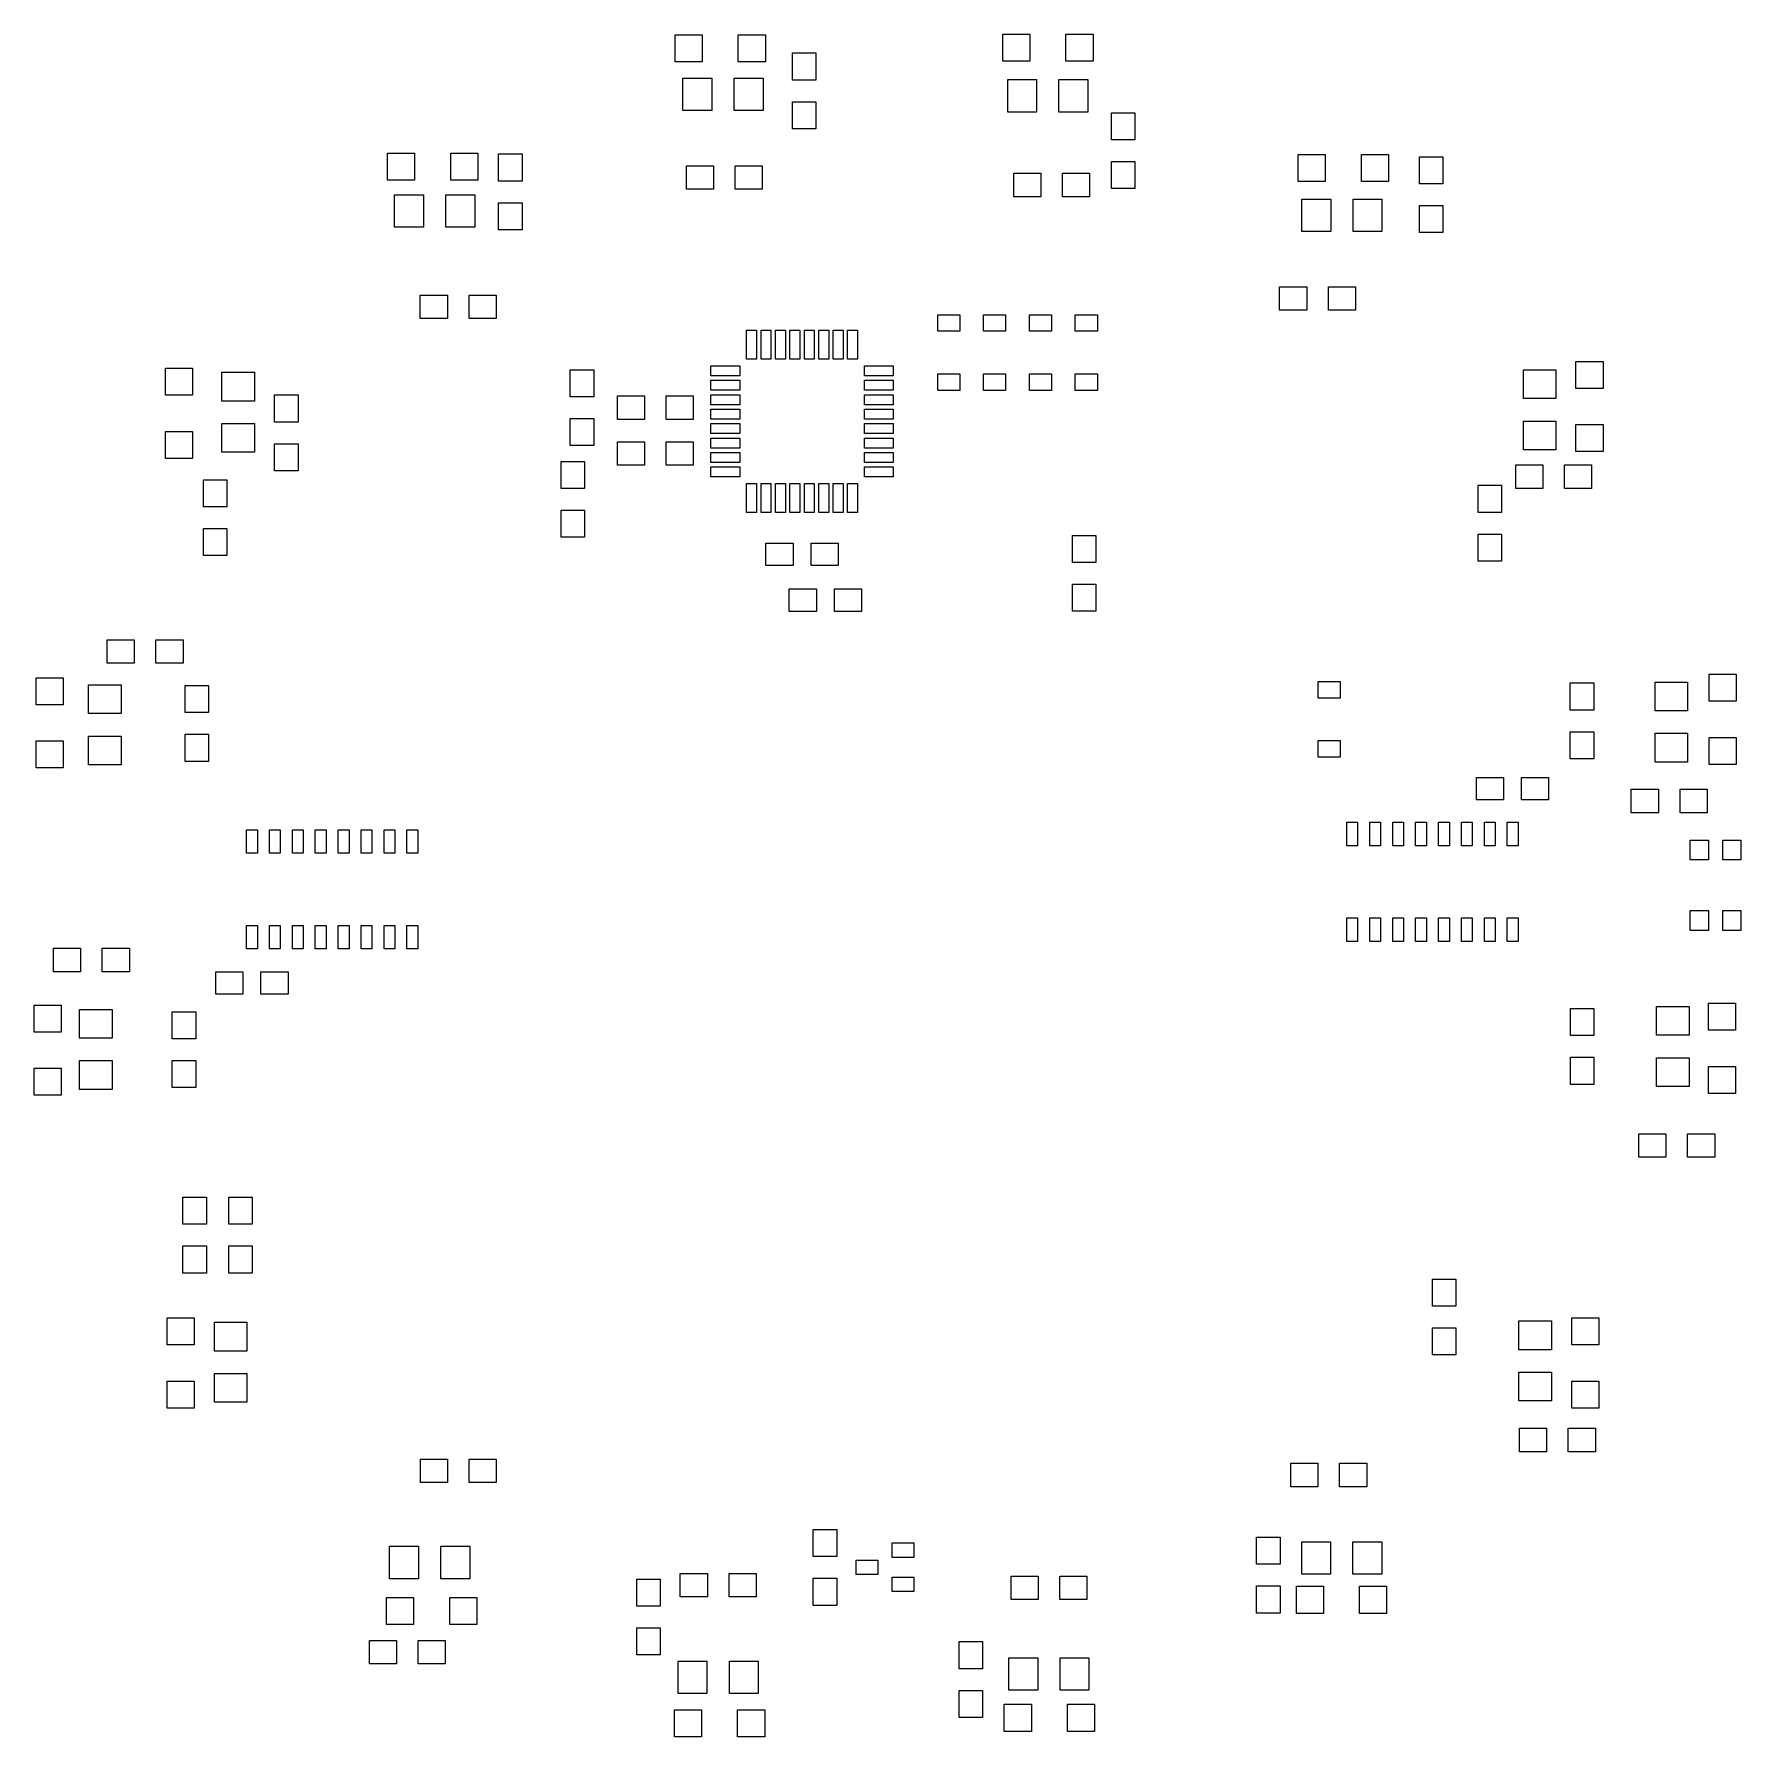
# Model space of a CAD drawing. Extents: x 109.9 to 204.4, y -140.2 to -45.9.
import ezdxf

# ---------------------------------------------------------------- set-up
doc = ezdxf.new("R2010")
doc.units = 0
doc.header["$MEASUREMENT"] = 0
doc.layers.add('BLACK', color=7, linetype='CONTINUOUS')

msp = doc.modelspace()

# ---------------------------------------------------------------- linework, layer by layer
at = {"layer": 'BLACK', "linetype": 'CONTINUOUS'}
for p, q in [((145.366, -47.3844), (145.366, -45.8844)), ((145.366, -45.8844), (146.866, -45.8844)), ((146.866, -45.8844), (146.866, -47.3844)), ((148.866, -47.3844), (148.866, -45.8844)), ((148.866, -45.8844), (150.366, -45.8844)), ((150.366, -45.8844), (150.366, -47.3844)), ((163.519, -47.3539), (163.519, -45.8539)), ((163.519, -45.8539), (165.019, -45.8539)), ((165.019, -45.8539), (165.019, -47.3539)), ((167.019, -47.3539), (167.019, -45.8539)), ((167.019, -45.8539), (168.519, -45.8539)), ((168.519, -45.8539), (168.519, -47.3539)), ((151.864, -48.3966), (151.864, -46.8966)), ((151.864, -46.8966), (153.164, -46.8966)), ((153.164, -46.8966), (153.164, -48.3966)), ((146.866, -47.3844), (145.366, -47.3844)), ((150.366, -47.3844), (148.866, -47.3844)), ((165.019, -47.3539), (163.519, -47.3539)), ((168.519, -47.3539), (167.019, -47.3539)), ((145.8, -50.0875), (145.8, -48.2867)), ((145.8, -48.2867), (147.397, -48.2867)), ((147.397, -48.2867), (147.397, -50.0875)), ((148.64, -50.0875), (148.64, -48.2867)), ((148.64, -48.2867), (150.237, -48.2867)), ((150.237, -48.2867), (150.237, -50.0875)), ((153.164, -48.3966), (151.864, -48.3966)), ((163.793, -50.1764), (163.793, -48.3756)), ((163.793, -48.3756), (165.391, -48.3756)), ((165.391, -48.3756), (165.391, -50.1764)), ((166.633, -50.1764), (166.633, -48.3756)), ((166.633, -48.3756), (168.231, -48.3756)), ((168.231, -48.3756), (168.231, -50.1764)), ((147.397, -50.0875), (145.8, -50.0875)), ((150.237, -50.0875), (148.64, -50.0875)), ((151.864, -51.0966), (151.864, -49.5966)), ((151.864, -49.5966), (153.164, -49.5966)), ((153.164, -49.5966), (153.164, -51.0966)), ((165.391, -50.1764), (163.793, -50.1764)), ((168.231, -50.1764), (166.633, -50.1764)), ((169.543, -51.7113), (169.543, -50.2113)), ((169.543, -50.2113), (170.843, -50.2113)), ((170.843, -50.2113), (170.843, -51.7113)), ((153.164, -51.0966), (151.864, -51.0966)), ((170.843, -51.7113), (169.543, -51.7113)), ((129.433, -53.9478), (129.433, -52.4478)), ((129.433, -52.4478), (130.933, -52.4478)), ((130.933, -52.4478), (130.933, -53.9478)), ((132.933, -53.9478), (132.933, -52.4478)), ((132.933, -52.4478), (134.433, -52.4478)), ((134.433, -52.4478), (134.433, -53.9478)), ((135.585, -53.9948), (135.585, -52.4948)), ((135.585, -52.4948), (136.885, -52.4948)), ((136.885, -52.4948), (136.885, -53.9948)), ((169.543, -54.4113), (169.543, -52.9113)), ((169.543, -52.9113), (170.843, -52.9113)), ((170.843, -52.9113), (170.843, -54.4113)), ((179.885, -54.0138), (179.885, -52.5138)), ((179.885, -52.5138), (181.385, -52.5138)), ((181.385, -52.5138), (181.385, -54.0138)), ((183.385, -54.0138), (183.385, -52.5138)), ((183.385, -52.5138), (184.885, -52.5138)), ((184.885, -52.5138), (184.885, -54.0138)), ((186.6, -54.15), (186.6, -52.65)), ((186.6, -52.65), (187.9, -52.65)), ((187.9, -52.65), (187.9, -54.15)), ((145.995, -54.4472), (145.995, -53.1472)), ((145.995, -53.1472), (147.495, -53.1472)), ((147.495, -53.1472), (147.495, -54.4472)), ((148.695, -54.4472), (148.695, -53.1472)), ((148.695, -53.1472), (150.195, -53.1472)), ((150.195, -53.1472), (150.195, -54.4472)), ((164.13, -54.8663), (164.13, -53.5663)), ((164.13, -53.5663), (165.63, -53.5663)), ((165.63, -53.5663), (165.63, -54.8663)), ((166.83, -54.8663), (166.83, -53.5663)), ((166.83, -53.5663), (168.33, -53.5663)), ((168.33, -53.5663), (168.33, -54.8663)), ((130.933, -53.9478), (129.433, -53.9478)), ((129.826, -56.5569), (129.826, -54.756)), ((129.826, -54.756), (131.423, -54.756)), ((131.423, -54.756), (131.423, -56.5569)), ((132.665, -56.5569), (132.665, -54.756)), ((132.665, -54.756), (134.263, -54.756)), ((134.433, -53.9478), (132.933, -53.9478)), ((134.263, -54.756), (134.263, -56.5569)), ((136.885, -53.9948), (135.585, -53.9948)), ((147.495, -54.4472), (145.995, -54.4472)), ((150.195, -54.4472), (148.695, -54.4472)), ((170.843, -54.4113), (169.543, -54.4113)), ((181.385, -54.0138), (179.885, -54.0138)), ((184.885, -54.0138), (183.385, -54.0138)), ((187.9, -54.15), (186.6, -54.15)), ((135.585, -56.6948), (135.585, -55.1948)), ((135.585, -55.1948), (136.885, -55.1948)), ((136.885, -55.1948), (136.885, -56.6948)), ((165.63, -54.8663), (164.13, -54.8663)), ((168.33, -54.8663), (166.83, -54.8663)), ((180.09, -56.7931), (180.09, -54.9923)), ((180.09, -54.9923), (181.687, -54.9923)), ((181.687, -54.9923), (181.687, -56.7931)), ((182.93, -56.7931), (182.93, -54.9923)), ((182.93, -54.9923), (184.527, -54.9923)), ((184.527, -54.9923), (184.527, -56.7931)), ((186.6, -56.85), (186.6, -55.35)), ((186.6, -55.35), (187.9, -55.35)), ((187.9, -55.35), (187.9, -56.85)), ((131.423, -56.5569), (129.826, -56.5569)), ((134.263, -56.5569), (132.665, -56.5569)), ((136.885, -56.6948), (135.585, -56.6948)), ((181.687, -56.7931), (180.09, -56.7931)), ((184.527, -56.7931), (182.93, -56.7931)), ((187.9, -56.85), (186.6, -56.85)), ((131.25, -61.61), (131.25, -60.31)), ((131.25, -60.31), (132.75, -60.31)), ((132.75, -60.31), (132.75, -61.61)), ((133.95, -61.61), (133.95, -60.31)), ((133.95, -60.31), (135.45, -60.31)), ((135.45, -60.31), (135.45, -61.61)), ((178.858, -61.1528), (178.858, -59.8528)), ((178.858, -59.8528), (180.358, -59.8528)), ((180.358, -59.8528), (180.358, -61.1528)), ((181.558, -61.1528), (181.558, -59.8528)), ((181.558, -59.8528), (183.058, -59.8528)), ((183.058, -59.8528), (183.058, -61.1528)), ((159.918, -62.32), (159.918, -61.41)), ((159.918, -61.41), (161.138, -61.41)), ((161.138, -61.41), (161.138, -62.32)), ((162.458, -62.32), (162.458, -61.41)), ((162.458, -61.41), (163.678, -61.41)), ((163.678, -61.41), (163.678, -62.32)), ((164.998, -62.32), (164.998, -61.41)), ((164.998, -61.41), (166.218, -61.41)), ((166.218, -61.41), (166.218, -62.32)), ((167.538, -62.32), (167.538, -61.41)), ((167.538, -61.41), (168.758, -61.41)), ((168.758, -61.41), (168.758, -62.32)), ((180.358, -61.1528), (178.858, -61.1528)), ((183.058, -61.1528), (181.558, -61.1528)), ((132.75, -61.61), (131.25, -61.61)), ((135.45, -61.61), (133.95, -61.61)), ((149.325, -63.86), (149.325, -62.26)), ((149.325, -62.26), (149.875, -62.26)), ((149.875, -62.26), (149.875, -63.86)), ((150.125, -63.86), (150.125, -62.26)), ((150.125, -62.26), (150.675, -62.26)), ((150.675, -62.26), (150.675, -63.86)), ((150.925, -63.86), (150.925, -62.26)), ((150.925, -62.26), (151.475, -62.26)), ((151.475, -62.26), (151.475, -63.86)), ((151.725, -63.86), (151.725, -62.26)), ((151.725, -62.26), (152.275, -62.26)), ((152.275, -62.26), (152.275, -63.86)), ((152.525, -63.86), (152.525, -62.26)), ((152.525, -62.26), (153.075, -62.26)), ((153.075, -62.26), (153.075, -63.86)), ((153.325, -63.86), (153.325, -62.26)), ((153.325, -62.26), (153.875, -62.26)), ((153.875, -62.26), (153.875, -63.86)), ((154.125, -63.86), (154.125, -62.26)), ((154.125, -62.26), (154.675, -62.26)), ((154.675, -62.26), (154.675, -63.86)), ((154.925, -63.86), (154.925, -62.26)), ((154.925, -62.26), (155.475, -62.26)), ((155.475, -62.26), (155.475, -63.86)), ((161.138, -62.32), (159.918, -62.32)), ((163.678, -62.32), (162.458, -62.32)), ((166.218, -62.32), (164.998, -62.32)), ((168.758, -62.32), (167.538, -62.32)), ((147.35, -64.785), (147.35, -64.235)), ((147.35, -64.235), (148.95, -64.235)), ((148.95, -64.235), (148.95, -64.785)), ((149.875, -63.86), (149.325, -63.86)), ((150.675, -63.86), (150.125, -63.86)), ((151.475, -63.86), (150.925, -63.86)), ((152.275, -63.86), (151.725, -63.86)), ((153.075, -63.86), (152.525, -63.86)), ((153.875, -63.86), (153.325, -63.86)), ((154.675, -63.86), (154.125, -63.86)), ((155.475, -63.86), (154.925, -63.86)), ((155.85, -64.785), (155.85, -64.235)), ((155.85, -64.235), (157.45, -64.235)), ((157.45, -64.235), (157.45, -64.785)), ((195.277, -65.487), (195.277, -63.987)), ((195.277, -63.987), (196.777, -63.987)), ((196.777, -63.987), (196.777, -65.487)), ((117.131, -65.8655), (117.131, -64.3655)), ((117.131, -64.3655), (118.631, -64.3655)), ((118.631, -64.3655), (118.631, -65.8655)), ((120.258, -66.181), (120.258, -64.5833)), ((120.258, -64.5833), (122.058, -64.5833)), ((122.058, -64.5833), (122.058, -66.181)), ((139.558, -65.948), (139.558, -64.448)), ((139.558, -64.448), (140.858, -64.448)), ((140.858, -64.448), (140.858, -65.948)), ((148.95, -64.785), (147.35, -64.785)), ((147.35, -65.585), (147.35, -65.035)), ((147.35, -65.035), (148.95, -65.035)), ((148.95, -65.035), (148.95, -65.585)), ((157.45, -64.785), (155.85, -64.785)), ((155.85, -65.585), (155.85, -65.035)), ((155.85, -65.035), (157.45, -65.035)), ((157.45, -65.035), (157.45, -65.585)), ((159.918, -65.59), (159.918, -64.68)), ((159.918, -64.68), (161.138, -64.68)), ((161.138, -64.68), (161.138, -65.59)), ((162.458, -65.59), (162.458, -64.68)), ((162.458, -64.68), (163.678, -64.68)), ((163.678, -64.68), (163.678, -65.59)), ((164.998, -65.59), (164.998, -64.68)), ((164.998, -64.68), (166.218, -64.68)), ((166.218, -64.68), (166.218, -65.59)), ((167.538, -65.59), (167.538, -64.68)), ((167.538, -64.68), (168.758, -64.68)), ((168.758, -64.68), (168.758, -65.59)), ((192.363, -66.0489), (192.363, -64.4512)), ((192.363, -64.4512), (194.164, -64.4512)), ((194.164, -64.4512), (194.164, -66.0489)), ((118.631, -65.8655), (117.131, -65.8655)), ((122.058, -66.181), (120.258, -66.181)), ((123.175, -67.345), (123.175, -65.845)), ((123.175, -65.845), (124.475, -65.845)), ((124.475, -65.845), (124.475, -67.345)), ((140.858, -65.948), (139.558, -65.948)), ((142.172, -67.198), (142.172, -65.898)), ((142.172, -65.898), (143.672, -65.898)), ((143.672, -65.898), (143.672, -67.198)), ((144.872, -67.198), (144.872, -65.898)), ((144.872, -65.898), (146.372, -65.898)), ((146.372, -65.898), (146.372, -67.198)), ((148.95, -65.585), (147.35, -65.585)), ((147.35, -66.385), (147.35, -65.835)), ((147.35, -65.835), (148.95, -65.835)), ((148.95, -65.835), (148.95, -66.385)), ((157.45, -65.585), (155.85, -65.585)), ((155.85, -66.385), (155.85, -65.835)), ((155.85, -65.835), (157.45, -65.835)), ((157.45, -65.835), (157.45, -66.385)), ((161.138, -65.59), (159.918, -65.59)), ((163.678, -65.59), (162.458, -65.59)), ((166.218, -65.59), (164.998, -65.59)), ((168.758, -65.59), (167.538, -65.59)), ((194.164, -66.0489), (192.363, -66.0489)), ((196.777, -65.487), (195.277, -65.487)), ((148.95, -66.385), (147.35, -66.385)), ((147.35, -67.185), (147.35, -66.635)), ((147.35, -66.635), (148.95, -66.635)), ((148.95, -66.635), (148.95, -67.185)), ((157.45, -66.385), (155.85, -66.385)), ((155.85, -67.185), (155.85, -66.635)), ((155.85, -66.635), (157.45, -66.635)), ((157.45, -66.635), (157.45, -67.185)), ((117.131, -69.3655), (117.131, -67.8655)), ((117.131, -67.8655), (118.631, -67.8655)), ((118.631, -67.8655), (118.631, -69.3655)), ((120.258, -69.0207), (120.258, -67.423)), ((120.258, -67.423), (122.058, -67.423)), ((122.058, -67.423), (122.058, -69.0207)), ((124.475, -67.345), (123.175, -67.345)), ((139.558, -68.648), (139.558, -67.148)), ((139.558, -67.148), (140.858, -67.148)), ((140.858, -67.148), (140.858, -68.648)), ((143.672, -67.198), (142.172, -67.198)), ((146.372, -67.198), (144.872, -67.198)), ((148.95, -67.185), (147.35, -67.185)), ((147.35, -67.985), (147.35, -67.435)), ((147.35, -67.435), (148.95, -67.435)), ((148.95, -67.985), (147.35, -67.985)), ((148.95, -67.435), (148.95, -67.985)), ((157.45, -67.185), (155.85, -67.185)), ((155.85, -67.985), (155.85, -67.435)), ((155.85, -67.435), (157.45, -67.435)), ((157.45, -67.985), (155.85, -67.985)), ((157.45, -67.435), (157.45, -67.985)), ((192.363, -68.8886), (192.363, -67.2909)), ((192.363, -67.2909), (194.164, -67.2909)), ((194.164, -67.2909), (194.164, -68.8886)), ((195.277, -68.987), (195.277, -67.487)), ((195.277, -67.487), (196.777, -67.487)), ((196.777, -67.487), (196.777, -68.987)), ((122.058, -69.0207), (120.258, -69.0207)), ((123.175, -70.045), (123.175, -68.545)), ((123.175, -68.545), (124.475, -68.545)), ((124.475, -68.545), (124.475, -70.045)), ((140.858, -68.648), (139.558, -68.648)), ((142.172, -69.738), (142.172, -68.438)), ((142.172, -68.438), (143.672, -68.438)), ((143.672, -68.438), (143.672, -69.738)), ((144.872, -69.738), (144.872, -68.438)), ((144.872, -68.438), (146.372, -68.438)), ((146.372, -68.438), (146.372, -69.738)), ((147.35, -68.785), (147.35, -68.235)), ((147.35, -68.235), (148.95, -68.235)), ((148.95, -68.785), (147.35, -68.785)), ((148.95, -68.235), (148.95, -68.785)), ((155.85, -68.785), (155.85, -68.235)), ((155.85, -68.235), (157.45, -68.235)), ((157.45, -68.785), (155.85, -68.785)), ((157.45, -68.235), (157.45, -68.785)), ((194.164, -68.8886), (192.363, -68.8886)), ((196.777, -68.987), (195.277, -68.987)), ((118.631, -69.3655), (117.131, -69.3655)), ((139.05, -71.028), (139.05, -69.528)), ((139.05, -69.528), (140.35, -69.528)), ((140.35, -69.528), (140.35, -71.028)), ((143.672, -69.738), (142.172, -69.738)), ((146.372, -69.738), (144.872, -69.738)), ((147.35, -69.585), (147.35, -69.035)), ((147.35, -69.035), (148.95, -69.035)), ((148.95, -69.585), (147.35, -69.585)), ((147.35, -70.385), (147.35, -69.835)), ((147.35, -69.835), (148.95, -69.835)), ((148.95, -69.035), (148.95, -69.585)), ((148.95, -69.835), (148.95, -70.385)), ((155.85, -69.585), (155.85, -69.035)), ((155.85, -69.035), (157.45, -69.035)), ((157.45, -69.585), (155.85, -69.585)), ((155.85, -70.385), (155.85, -69.835)), ((155.85, -69.835), (157.45, -69.835)), ((157.45, -69.035), (157.45, -69.585)), ((157.45, -69.835), (157.45, -70.385)), ((191.943, -71.0207), (191.943, -69.7207)), ((191.943, -69.7207), (193.443, -69.7207)), ((193.443, -69.7207), (193.443, -71.0207)), ((194.643, -71.0207), (194.643, -69.7207)), ((194.643, -69.7207), (196.143, -69.7207)), ((196.143, -69.7207), (196.143, -71.0207)), ((119.238, -72.044), (119.238, -70.544)), ((119.238, -70.544), (120.538, -70.544)), ((120.538, -70.544), (120.538, -72.044)), ((124.475, -70.045), (123.175, -70.045)), ((148.95, -70.385), (147.35, -70.385)), ((149.325, -72.36), (149.325, -70.76)), ((149.325, -70.76), (149.875, -70.76)), ((149.875, -70.76), (149.875, -72.36)), ((150.125, -72.36), (150.125, -70.76)), ((150.125, -70.76), (150.675, -70.76)), ((150.675, -70.76), (150.675, -72.36)), ((150.925, -72.36), (150.925, -70.76)), ((150.925, -70.76), (151.475, -70.76)), ((151.475, -70.76), (151.475, -72.36)), ((151.725, -72.36), (151.725, -70.76)), ((151.725, -70.76), (152.275, -70.76)), ((152.275, -70.76), (152.275, -72.36)), ((152.525, -72.36), (152.525, -70.76)), ((152.525, -70.76), (153.075, -70.76)), ((153.075, -70.76), (153.075, -72.36)), ((153.325, -72.36), (153.325, -70.76)), ((153.325, -70.76), (153.875, -70.76)), ((153.875, -70.76), (153.875, -72.36)), ((154.125, -72.36), (154.125, -70.76)), ((154.125, -70.76), (154.675, -70.76)), ((154.675, -70.76), (154.675, -72.36)), ((154.925, -72.36), (154.925, -70.76)), ((154.925, -70.76), (155.475, -70.76)), ((155.475, -70.76), (155.475, -72.36)), ((157.45, -70.385), (155.85, -70.385)), ((189.85, -72.35), (189.85, -70.85)), ((189.85, -70.85), (191.15, -70.85)), ((191.15, -70.85), (191.15, -72.35)), ((140.35, -71.028), (139.05, -71.028)), ((193.443, -71.0207), (191.943, -71.0207)), ((196.143, -71.0207), (194.643, -71.0207)), ((120.538, -72.044), (119.238, -72.044)), ((139.05, -73.728), (139.05, -72.228)), ((139.05, -72.228), (140.35, -72.228)), ((140.35, -72.228), (140.35, -73.728)), ((149.875, -72.36), (149.325, -72.36)), ((150.675, -72.36), (150.125, -72.36)), ((151.475, -72.36), (150.925, -72.36)), ((152.275, -72.36), (151.725, -72.36)), ((153.075, -72.36), (152.525, -72.36)), ((153.875, -72.36), (153.325, -72.36)), ((154.675, -72.36), (154.125, -72.36)), ((155.475, -72.36), (154.925, -72.36)), ((191.15, -72.35), (189.85, -72.35)), ((119.238, -74.744), (119.238, -73.244)), ((119.238, -73.244), (120.538, -73.244)), ((120.538, -73.244), (120.538, -74.744)), ((140.35, -73.728), (139.05, -73.728)), ((167.38, -75.13), (167.38, -73.63)), ((167.38, -73.63), (168.68, -73.63)), ((168.68, -73.63), (168.68, -75.13)), ((189.85, -75.05), (189.85, -73.55)), ((189.85, -73.55), (191.15, -73.55)), ((191.15, -73.55), (191.15, -75.05)), ((150.4, -75.301), (150.4, -74.051)), ((150.4, -74.051), (151.9, -74.051)), ((151.9, -74.051), (151.9, -75.301)), ((152.9, -75.301), (152.9, -74.051)), ((152.9, -74.051), (154.4, -74.051)), ((154.4, -74.051), (154.4, -75.301)), ((120.538, -74.744), (119.238, -74.744)), ((151.9, -75.301), (150.4, -75.301)), ((154.4, -75.301), (152.9, -75.301)), ((168.68, -75.13), (167.38, -75.13)), ((191.15, -75.05), (189.85, -75.05)), ((151.69, -77.841), (151.69, -76.591)), ((151.69, -76.591), (153.19, -76.591)), ((153.19, -76.591), (153.19, -77.841)), ((154.19, -77.841), (154.19, -76.591)), ((154.19, -76.591), (155.69, -76.591)), ((155.69, -76.591), (155.69, -77.841)), ((167.38, -77.83), (167.38, -76.33)), ((167.38, -76.33), (168.68, -76.33)), ((168.68, -76.33), (168.68, -77.83)), ((153.19, -77.841), (151.69, -77.841)), ((155.69, -77.841), (154.19, -77.841)), ((168.68, -77.83), (167.38, -77.83)), ((113.902, -80.7108), (113.902, -79.4108)), ((113.902, -79.4108), (115.402, -79.4108)), ((115.402, -79.4108), (115.402, -80.7108)), ((116.602, -80.7108), (116.602, -79.4108)), ((116.602, -79.4108), (118.102, -79.4108)), ((118.102, -79.4108), (118.102, -80.7108)), ((115.402, -80.7108), (113.902, -80.7108)), ((118.102, -80.7108), (116.602, -80.7108)), ((109.969, -83.0105), (109.969, -81.5105)), ((109.969, -81.5105), (111.469, -81.5105)), ((111.469, -81.5105), (111.469, -83.0105)), ((112.866, -83.5038), (112.866, -81.9061)), ((112.866, -81.9061), (114.667, -81.9061)), ((114.667, -81.9061), (114.667, -83.5038)), ((118.222, -83.4486), (118.222, -81.9486)), ((118.222, -81.9486), (119.522, -81.9486)), ((119.522, -81.9486), (119.522, -83.4486)), ((181, -82.64), (181, -81.73)), ((181, -81.73), (182.22, -81.73)), ((182.22, -81.73), (182.22, -82.64)), ((194.958, -83.3038), (194.958, -81.8038)), ((194.958, -81.8038), (196.258, -81.8038)), ((196.258, -81.8038), (196.258, -83.3038)), ((199.658, -83.3514), (199.658, -81.7537)), ((199.658, -81.7537), (201.459, -81.7537)), ((201.459, -81.7537), (201.459, -83.3514)), ((202.653, -82.82), (202.653, -81.32)), ((202.653, -81.32), (204.153, -81.32)), ((204.153, -81.32), (204.153, -82.82)), ((111.469, -83.0105), (109.969, -83.0105)), ((182.22, -82.64), (181, -82.64)), ((204.153, -82.82), (202.653, -82.82)), ((114.667, -83.5038), (112.866, -83.5038)), ((119.522, -83.4486), (118.222, -83.4486)), ((196.258, -83.3038), (194.958, -83.3038)), ((201.459, -83.3514), (199.658, -83.3514)), ((109.969, -86.5105), (109.969, -85.0105)), ((109.969, -85.0105), (111.469, -85.0105)), ((111.469, -85.0105), (111.469, -86.5105)), ((112.866, -86.3435), (112.866, -84.7458)), ((112.866, -84.7458), (114.667, -84.7458)), ((114.667, -84.7458), (114.667, -86.3435)), ((118.222, -86.1486), (118.222, -84.6486)), ((118.222, -84.6486), (119.522, -84.6486)), ((119.522, -84.6486), (119.522, -86.1486)), ((181, -85.91), (181, -85)), ((181, -85), (182.22, -85)), ((182.22, -85), (182.22, -85.91)), ((194.958, -86.0038), (194.958, -84.5038)), ((194.958, -84.5038), (196.258, -84.5038)), ((196.258, -84.5038), (196.258, -86.0038)), ((199.658, -86.1911), (199.658, -84.5934)), ((199.658, -84.5934), (201.459, -84.5934)), ((201.459, -84.5934), (201.459, -86.1911)), ((202.653, -86.32), (202.653, -84.82)), ((202.653, -84.82), (204.153, -84.82)), ((204.153, -84.82), (204.153, -86.32)), ((182.22, -85.91), (181, -85.91)), ((196.258, -86.0038), (194.958, -86.0038)), ((111.469, -86.5105), (109.969, -86.5105)), ((114.667, -86.3435), (112.866, -86.3435)), ((119.522, -86.1486), (118.222, -86.1486)), ((201.459, -86.1911), (199.658, -86.1911)), ((204.153, -86.32), (202.653, -86.32)), ((189.76, -88.285), (189.76, -87.035)), ((189.76, -87.035), (191.26, -87.035)), ((191.26, -87.035), (191.26, -88.285)), ((192.26, -88.285), (192.26, -87.035)), ((192.26, -87.035), (193.76, -87.035)), ((193.76, -87.035), (193.76, -88.285)), ((198.342, -88.9963), (198.342, -87.6963)), ((198.342, -87.6963), (199.842, -87.6963)), ((199.842, -87.6963), (199.842, -88.9963)), ((201.042, -88.9963), (201.042, -87.6963)), ((201.042, -87.6963), (202.542, -87.6963)), ((202.542, -87.6963), (202.542, -88.9963)), ((191.26, -88.285), (189.76, -88.285)), ((193.76, -88.285), (192.26, -88.285)), ((182.58, -90.82), (182.58, -89.52)), ((182.58, -89.52), (183.18, -89.52)), ((183.18, -89.52), (183.18, -90.82)), ((183.85, -90.82), (183.85, -89.52)), ((183.85, -89.52), (184.45, -89.52)), ((184.45, -89.52), (184.45, -90.82)), ((185.12, -90.82), (185.12, -89.52)), ((185.12, -89.52), (185.72, -89.52)), ((185.72, -89.52), (185.72, -90.82)), ((186.39, -90.82), (186.39, -89.52)), ((186.39, -89.52), (186.99, -89.52)), ((186.99, -89.52), (186.99, -90.82)), ((187.66, -90.82), (187.66, -89.52)), ((187.66, -89.52), (188.26, -89.52)), ((188.26, -89.52), (188.26, -90.82)), ((188.93, -90.82), (188.93, -89.52)), ((188.93, -89.52), (189.53, -89.52)), ((189.53, -89.52), (189.53, -90.82)), ((190.2, -90.82), (190.2, -89.52)), ((190.2, -89.52), (190.8, -89.52)), ((190.8, -89.52), (190.8, -90.82)), ((191.47, -90.82), (191.47, -89.52)), ((191.47, -89.52), (192.07, -89.52)), ((192.07, -89.52), (192.07, -90.82)), ((199.842, -88.9963), (198.342, -88.9963)), ((202.542, -88.9963), (201.042, -88.9963)), ((121.62, -91.235), (121.62, -89.935)), ((121.62, -89.935), (122.22, -89.935)), ((122.22, -89.935), (122.22, -91.235)), ((122.89, -91.235), (122.89, -89.935)), ((122.89, -89.935), (123.49, -89.935)), ((123.49, -89.935), (123.49, -91.235)), ((124.16, -91.235), (124.16, -89.935)), ((124.16, -89.935), (124.76, -89.935)), ((124.76, -89.935), (124.76, -91.235)), ((125.43, -91.235), (125.43, -89.935)), ((125.43, -89.935), (126.03, -89.935)), ((126.03, -89.935), (126.03, -91.235)), ((126.7, -91.235), (126.7, -89.935)), ((126.7, -89.935), (127.3, -89.935)), ((127.3, -89.935), (127.3, -91.235)), ((127.97, -91.235), (127.97, -89.935)), ((127.97, -89.935), (128.57, -89.935)), ((128.57, -89.935), (128.57, -91.235)), ((129.24, -91.235), (129.24, -89.935)), ((129.24, -89.935), (129.84, -89.935)), ((129.84, -89.935), (129.84, -91.235)), ((130.51, -91.235), (130.51, -89.935)), ((130.51, -89.935), (131.11, -89.935)), ((131.11, -89.935), (131.11, -91.235)), ((201.611, -91.609), (201.611, -90.509)), ((201.611, -90.509), (202.611, -90.509)), ((202.611, -90.509), (202.611, -91.609)), ((203.411, -91.609), (203.411, -90.509)), ((203.411, -90.509), (204.411, -90.509)), ((204.411, -90.509), (204.411, -91.609)), ((122.22, -91.235), (121.62, -91.235)), ((123.49, -91.235), (122.89, -91.235)), ((124.76, -91.235), (124.16, -91.235)), ((126.03, -91.235), (125.43, -91.235)), ((127.3, -91.235), (126.7, -91.235)), ((128.57, -91.235), (127.97, -91.235)), ((129.84, -91.235), (129.24, -91.235)), ((131.11, -91.235), (130.51, -91.235)), ((183.18, -90.82), (182.58, -90.82)), ((184.45, -90.82), (183.85, -90.82)), ((185.72, -90.82), (185.12, -90.82)), ((186.99, -90.82), (186.39, -90.82)), ((188.26, -90.82), (187.66, -90.82)), ((189.53, -90.82), (188.93, -90.82)), ((190.8, -90.82), (190.2, -90.82)), ((192.07, -90.82), (191.47, -90.82)), ((202.611, -91.609), (201.611, -91.609)), ((204.411, -91.609), (203.411, -91.609)), ((201.611, -95.509), (201.611, -94.409)), ((201.611, -94.409), (202.611, -94.409)), ((202.611, -94.409), (202.611, -95.509)), ((203.411, -95.509), (203.411, -94.409)), ((203.411, -94.409), (204.411, -94.409)), ((204.411, -94.409), (204.411, -95.509)), ((121.62, -96.535), (121.62, -95.235)), ((121.62, -95.235), (122.22, -95.235)), ((122.22, -95.235), (122.22, -96.535)), ((122.89, -96.535), (122.89, -95.235)), ((122.89, -95.235), (123.49, -95.235)), ((123.49, -95.235), (123.49, -96.535)), ((124.16, -96.535), (124.16, -95.235)), ((124.16, -95.235), (124.76, -95.235)), ((124.76, -95.235), (124.76, -96.535)), ((125.43, -96.535), (125.43, -95.235)), ((125.43, -95.235), (126.03, -95.235)), ((126.03, -95.235), (126.03, -96.535)), ((126.7, -96.535), (126.7, -95.235)), ((126.7, -95.235), (127.3, -95.235)), ((127.3, -95.235), (127.3, -96.535)), ((127.97, -96.535), (127.97, -95.235)), ((127.97, -95.235), (128.57, -95.235)), ((128.57, -95.235), (128.57, -96.535)), ((129.24, -96.535), (129.24, -95.235)), ((129.24, -95.235), (129.84, -95.235)), ((129.84, -95.235), (129.84, -96.535)), ((130.51, -96.535), (130.51, -95.235)), ((130.51, -95.235), (131.11, -95.235)), ((131.11, -95.235), (131.11, -96.535)), ((182.58, -96.12), (182.58, -94.82)), ((182.58, -94.82), (183.18, -94.82)), ((183.18, -94.82), (183.18, -96.12)), ((183.85, -96.12), (183.85, -94.82)), ((183.85, -94.82), (184.45, -94.82)), ((184.45, -94.82), (184.45, -96.12)), ((185.12, -96.12), (185.12, -94.82)), ((185.12, -94.82), (185.72, -94.82)), ((185.72, -94.82), (185.72, -96.12)), ((186.39, -96.12), (186.39, -94.82)), ((186.39, -94.82), (186.99, -94.82)), ((186.99, -94.82), (186.99, -96.12)), ((187.66, -96.12), (187.66, -94.82)), ((187.66, -94.82), (188.26, -94.82)), ((188.26, -94.82), (188.26, -96.12)), ((188.93, -96.12), (188.93, -94.82)), ((188.93, -94.82), (189.53, -94.82)), ((189.53, -94.82), (189.53, -96.12)), ((190.2, -96.12), (190.2, -94.82)), ((190.2, -94.82), (190.8, -94.82)), ((190.8, -94.82), (190.8, -96.12)), ((191.47, -96.12), (191.47, -94.82)), ((191.47, -94.82), (192.07, -94.82)), ((192.07, -94.82), (192.07, -96.12)), ((183.18, -96.12), (182.58, -96.12)), ((184.45, -96.12), (183.85, -96.12)), ((185.72, -96.12), (185.12, -96.12)), ((186.99, -96.12), (186.39, -96.12)), ((188.26, -96.12), (187.66, -96.12)), ((189.53, -96.12), (188.93, -96.12)), ((190.8, -96.12), (190.2, -96.12)), ((192.07, -96.12), (191.47, -96.12)), ((202.611, -95.509), (201.611, -95.509)), ((204.411, -95.509), (203.411, -95.509)), ((110.93, -97.805), (110.93, -96.505)), ((110.93, -96.505), (112.43, -96.505)), ((112.43, -96.505), (112.43, -97.805)), ((113.63, -97.805), (113.63, -96.505)), ((113.63, -96.505), (115.13, -96.505)), ((115.13, -96.505), (115.13, -97.805)), ((122.22, -96.535), (121.62, -96.535)), ((123.49, -96.535), (122.89, -96.535)), ((124.76, -96.535), (124.16, -96.535)), ((126.03, -96.535), (125.43, -96.535)), ((127.3, -96.535), (126.7, -96.535)), ((128.57, -96.535), (127.97, -96.535)), ((129.84, -96.535), (129.24, -96.535)), ((131.11, -96.535), (130.51, -96.535)), ((112.43, -97.805), (110.93, -97.805)), ((115.13, -97.805), (113.63, -97.805)), ((119.92, -99.05), (119.92, -97.8)), ((119.92, -97.8), (121.42, -97.8)), ((121.42, -97.8), (121.42, -99.05)), ((122.42, -99.05), (122.42, -97.8)), ((122.42, -97.8), (123.92, -97.8)), ((123.92, -97.8), (123.92, -99.05)), ((121.42, -99.05), (119.92, -99.05)), ((123.92, -99.05), (122.42, -99.05)), ((109.854, -101.146), (109.854, -99.6461)), ((109.854, -99.6461), (111.354, -99.6461)), ((111.354, -99.6461), (111.354, -101.146)), ((112.371, -101.487), (112.371, -99.8893)), ((112.371, -99.8893), (114.172, -99.8893)), ((114.172, -99.8893), (114.172, -101.487)), ((117.508, -101.521), (117.508, -100.021)), ((117.508, -100.021), (118.808, -100.021)), ((118.808, -100.021), (118.808, -101.521)), ((194.971, -101.345), (194.971, -99.8454)), ((194.971, -99.8454), (196.271, -99.8454)), ((196.271, -99.8454), (196.271, -101.345)), ((199.739, -101.324), (199.739, -99.7267)), ((199.739, -99.7267), (201.54, -99.7267)), ((201.54, -99.7267), (201.54, -101.324)), ((202.613, -101.047), (202.613, -99.547)), ((202.613, -99.547), (204.113, -99.547)), ((204.113, -99.547), (204.113, -101.047)), ((111.354, -101.146), (109.854, -101.146)), ((204.113, -101.047), (202.613, -101.047)), ((114.172, -101.487), (112.371, -101.487)), ((118.808, -101.521), (117.508, -101.521)), ((196.271, -101.345), (194.971, -101.345)), ((201.54, -101.324), (199.739, -101.324)), ((112.371, -104.327), (112.371, -102.729)), ((112.371, -102.729), (114.172, -102.729)), ((114.172, -102.729), (114.172, -104.327)), ((117.508, -104.221), (117.508, -102.721)), ((117.508, -102.721), (118.808, -102.721)), ((118.808, -102.721), (118.808, -104.221)), ((194.971, -104.045), (194.971, -102.545)), ((194.971, -102.545), (196.271, -102.545)), ((196.271, -102.545), (196.271, -104.045)), ((199.739, -104.164), (199.739, -102.566)), ((199.739, -102.566), (201.54, -102.566)), ((201.54, -102.566), (201.54, -104.164)), ((202.613, -104.547), (202.613, -103.047)), ((202.613, -103.047), (204.113, -103.047)), ((204.113, -103.047), (204.113, -104.547)), ((109.854, -104.646), (109.854, -103.146)), ((109.854, -103.146), (111.354, -103.146)), ((111.354, -103.146), (111.354, -104.646)), ((111.354, -104.646), (109.854, -104.646)), ((114.172, -104.327), (112.371, -104.327)), ((118.808, -104.221), (117.508, -104.221)), ((196.271, -104.045), (194.971, -104.045)), ((201.54, -104.164), (199.739, -104.164)), ((204.113, -104.547), (202.613, -104.547)), ((198.76, -108.08), (198.76, -106.78)), ((198.76, -106.78), (200.26, -106.78)), ((200.26, -106.78), (200.26, -108.08)), ((201.46, -108.08), (201.46, -106.78)), ((201.46, -106.78), (202.96, -106.78)), ((202.96, -106.78), (202.96, -108.08)), ((200.26, -108.08), (198.76, -108.08)), ((202.96, -108.08), (201.46, -108.08)), ((118.095, -111.795), (118.095, -110.295)), ((118.095, -110.295), (119.395, -110.295)), ((119.395, -110.295), (119.395, -111.795)), ((120.635, -111.795), (120.635, -110.295)), ((120.635, -110.295), (121.935, -110.295)), ((121.935, -110.295), (121.935, -111.795)), ((119.395, -111.795), (118.095, -111.795)), ((121.935, -111.795), (120.635, -111.795)), ((118.095, -114.495), (118.095, -112.995)), ((118.095, -112.995), (119.395, -112.995)), ((119.395, -112.995), (119.395, -114.495)), ((120.635, -114.495), (120.635, -112.995)), ((120.635, -112.995), (121.935, -112.995)), ((121.935, -112.995), (121.935, -114.495)), ((119.395, -114.495), (118.095, -114.495)), ((121.935, -114.495), (120.635, -114.495)), ((187.32, -116.33), (187.32, -114.83)), ((187.32, -114.83), (188.62, -114.83)), ((188.62, -114.83), (188.62, -116.33)), ((117.228, -118.482), (117.228, -116.982)), ((117.228, -116.982), (118.728, -116.982)), ((118.728, -116.982), (118.728, -118.482)), ((119.841, -118.82), (119.841, -117.222)), ((119.841, -117.222), (121.642, -117.222)), ((121.642, -117.222), (121.642, -118.82)), ((188.62, -116.33), (187.32, -116.33)), ((192.114, -118.746), (192.114, -117.149)), ((192.114, -117.149), (193.915, -117.149)), ((193.915, -117.149), (193.915, -118.746)), ((195.046, -118.482), (195.046, -116.982)), ((195.046, -116.982), (196.546, -116.982)), ((196.546, -116.982), (196.546, -118.482)), ((187.32, -119.03), (187.32, -117.53)), ((187.32, -117.53), (188.62, -117.53)), ((188.62, -117.53), (188.62, -119.03)), ((118.728, -118.482), (117.228, -118.482)), ((121.642, -118.82), (119.841, -118.82)), ((188.62, -119.03), (187.32, -119.03)), ((193.915, -118.746), (192.114, -118.746)), ((196.546, -118.482), (195.046, -118.482)), ((119.841, -121.66), (119.841, -120.062)), ((119.841, -120.062), (121.642, -120.062)), ((121.642, -120.062), (121.642, -121.66)), ((192.114, -121.586), (192.114, -119.988)), ((192.114, -119.988), (193.915, -119.988)), ((193.915, -119.988), (193.915, -121.586)), ((117.228, -121.982), (117.228, -120.482)), ((117.228, -120.482), (118.728, -120.482)), ((118.728, -120.482), (118.728, -121.982)), ((195.046, -121.982), (195.046, -120.482)), ((195.046, -120.482), (196.546, -120.482)), ((196.546, -120.482), (196.546, -121.982)), ((121.642, -121.66), (119.841, -121.66)), ((193.915, -121.586), (192.114, -121.586)), ((118.728, -121.982), (117.228, -121.982)), ((196.546, -121.982), (195.046, -121.982)), ((192.15, -124.4), (192.15, -123.1)), ((192.15, -123.1), (193.65, -123.1)), ((193.65, -123.1), (193.65, -124.4)), ((194.85, -124.4), (194.85, -123.1)), ((194.85, -123.1), (196.35, -123.1)), ((196.35, -123.1), (196.35, -124.4)), ((131.26, -126.11), (131.26, -124.81)), ((131.26, -124.81), (132.76, -124.81)), ((132.76, -124.81), (132.76, -126.11)), ((133.96, -126.11), (133.96, -124.81)), ((133.96, -124.81), (135.46, -124.81)), ((135.46, -124.81), (135.46, -126.11)), ((193.65, -124.4), (192.15, -124.4)), ((196.35, -124.4), (194.85, -124.4)), ((179.48, -126.34), (179.48, -125.04)), ((179.48, -125.04), (180.98, -125.04)), ((180.98, -125.04), (180.98, -126.34)), ((182.18, -126.34), (182.18, -125.04)), ((182.18, -125.04), (183.68, -125.04)), ((183.68, -125.04), (183.68, -126.34)), ((132.76, -126.11), (131.26, -126.11)), ((135.46, -126.11), (133.96, -126.11)), ((180.98, -126.34), (179.48, -126.34)), ((183.68, -126.34), (182.18, -126.34)), ((153.02, -130.21), (153.02, -128.71)), ((153.02, -128.71), (154.32, -128.71)), ((154.32, -128.71), (154.32, -130.21)), ((157.4, -130.25), (157.4, -129.45)), ((157.4, -129.45), (158.6, -129.45)), ((158.6, -129.45), (158.6, -130.25)), ((177.579, -130.634), (177.579, -129.134)), ((177.579, -129.134), (178.879, -129.134)), ((178.879, -129.134), (178.879, -130.634)), ((180.082, -131.187), (180.082, -129.386)), ((180.082, -129.386), (181.68, -129.386)), ((181.68, -129.386), (181.68, -131.187)), ((182.922, -131.187), (182.922, -129.386)), ((182.922, -129.386), (184.52, -129.386)), ((184.52, -129.386), (184.52, -131.187)), ((129.546, -131.436), (129.546, -129.635)), ((129.546, -129.635), (131.144, -129.635)), ((131.144, -129.635), (131.144, -131.436)), ((132.386, -131.436), (132.386, -129.635)), ((132.386, -129.635), (133.984, -129.635)), ((133.984, -129.635), (133.984, -131.436)), ((154.32, -130.21), (153.02, -130.21)), ((155.4, -131.2), (155.4, -130.4)), ((155.4, -130.4), (156.6, -130.4)), ((156.6, -130.4), (156.6, -131.2)), ((158.6, -130.25), (157.4, -130.25)), ((145.652, -132.438), (145.652, -131.138)), ((145.652, -131.138), (147.152, -131.138)), ((147.152, -131.138), (147.152, -132.438)), ((148.352, -132.438), (148.352, -131.138)), ((148.352, -131.138), (149.852, -131.138)), ((149.852, -131.138), (149.852, -132.438)), ((153.02, -132.91), (153.02, -131.41)), ((153.02, -131.41), (154.32, -131.41)), ((154.32, -131.41), (154.32, -132.91)), ((156.6, -131.2), (155.4, -131.2)), ((157.4, -132.15), (157.4, -131.35)), ((157.4, -131.35), (158.6, -131.35)), ((158.6, -131.35), (158.6, -132.15)), ((163.975, -132.583), (163.975, -131.283)), ((163.975, -131.283), (165.475, -131.283)), ((165.475, -131.283), (165.475, -132.583)), ((166.675, -132.583), (166.675, -131.283)), ((166.675, -131.283), (168.175, -131.283)), ((168.175, -131.283), (168.175, -132.583)), ((178.879, -130.634), (177.579, -130.634)), ((181.68, -131.187), (180.082, -131.187)), ((184.52, -131.187), (182.922, -131.187)), ((131.144, -131.436), (129.546, -131.436)), ((133.984, -131.436), (132.386, -131.436)), ((143.241, -132.953), (143.241, -131.453)), ((143.241, -131.453), (144.541, -131.453)), ((144.541, -131.453), (144.541, -132.953)), ((158.6, -132.15), (157.4, -132.15)), ((177.579, -133.334), (177.579, -131.834)), ((177.579, -131.834), (178.879, -131.834)), ((178.879, -131.834), (178.879, -133.334)), ((179.786, -133.353), (179.786, -131.853)), ((179.786, -131.853), (181.286, -131.853)), ((181.286, -131.853), (181.286, -133.353)), ((183.286, -133.353), (183.286, -131.853)), ((183.286, -131.853), (184.786, -131.853)), ((184.786, -131.853), (184.786, -133.353)), ((129.377, -133.968), (129.377, -132.468)), ((129.377, -132.468), (130.877, -132.468)), ((130.877, -132.468), (130.877, -133.968)), ((132.877, -133.968), (132.877, -132.468)), ((132.877, -132.468), (134.377, -132.468)), ((134.377, -132.468), (134.377, -133.968)), ((144.541, -132.953), (143.241, -132.953)), ((147.152, -132.438), (145.652, -132.438)), ((149.852, -132.438), (148.352, -132.438)), ((154.32, -132.91), (153.02, -132.91)), ((165.475, -132.583), (163.975, -132.583)), ((168.175, -132.583), (166.675, -132.583)), ((130.877, -133.968), (129.377, -133.968)), ((134.377, -133.968), (132.877, -133.968)), ((143.241, -135.653), (143.241, -134.153)), ((143.241, -134.153), (144.541, -134.153)), ((144.541, -134.153), (144.541, -135.653)), ((178.879, -133.334), (177.579, -133.334)), ((181.286, -133.353), (179.786, -133.353)), ((184.786, -133.353), (183.286, -133.353)), ((128.43, -136.15), (128.43, -134.85)), ((128.43, -134.85), (129.93, -134.85)), ((129.93, -134.85), (129.93, -136.15)), ((131.13, -136.15), (131.13, -134.85)), ((131.13, -134.85), (132.63, -134.85)), ((132.63, -134.85), (132.63, -136.15)), ((161.095, -136.418), (161.095, -134.918)), ((161.095, -134.918), (162.395, -134.918)), ((162.395, -134.918), (162.395, -136.418)), ((129.93, -136.15), (128.43, -136.15)), ((132.63, -136.15), (131.13, -136.15)), ((144.541, -135.653), (143.241, -135.653)), ((145.533, -137.794), (145.533, -135.993)), ((145.533, -135.993), (147.131, -135.993)), ((147.131, -135.993), (147.131, -137.794)), ((148.373, -137.794), (148.373, -135.993)), ((148.373, -135.993), (149.97, -135.993)), ((149.97, -135.993), (149.97, -137.794)), ((163.857, -137.611), (163.857, -135.81)), ((163.857, -135.81), (165.454, -135.81)), ((165.454, -135.81), (165.454, -137.611)), ((166.696, -137.611), (166.696, -135.81)), ((166.696, -135.81), (168.294, -135.81)), ((168.294, -135.81), (168.294, -137.611)), ((162.395, -136.418), (161.095, -136.418)), ((147.131, -137.794), (145.533, -137.794)), ((149.97, -137.794), (148.373, -137.794)), ((161.095, -139.118), (161.095, -137.618)), ((161.095, -137.618), (162.395, -137.618)), ((162.395, -137.618), (162.395, -139.118)), ((165.454, -137.611), (163.857, -137.611)), ((168.294, -137.611), (166.696, -137.611)), ((145.328, -140.196), (145.328, -138.696)), ((145.328, -138.696), (146.828, -138.696)), ((146.828, -138.696), (146.828, -140.196)), ((148.828, -140.196), (148.828, -138.696)), ((148.828, -138.696), (150.328, -138.696)), ((150.328, -138.696), (150.328, -140.196)), ((163.603, -139.891), (163.603, -138.391)), ((163.603, -138.391), (165.103, -138.391)), ((165.103, -138.391), (165.103, -139.891)), ((167.103, -139.891), (167.103, -138.391)), ((167.103, -138.391), (168.603, -138.391)), ((168.603, -138.391), (168.603, -139.891)), ((162.395, -139.118), (161.095, -139.118)), ((165.103, -139.891), (163.603, -139.891)), ((168.603, -139.891), (167.103, -139.891)), ((146.828, -140.196), (145.328, -140.196)), ((150.328, -140.196), (148.828, -140.196))]:
    msp.add_line(p, q, dxfattribs=at)

doc.saveas('drawing.dxf')
